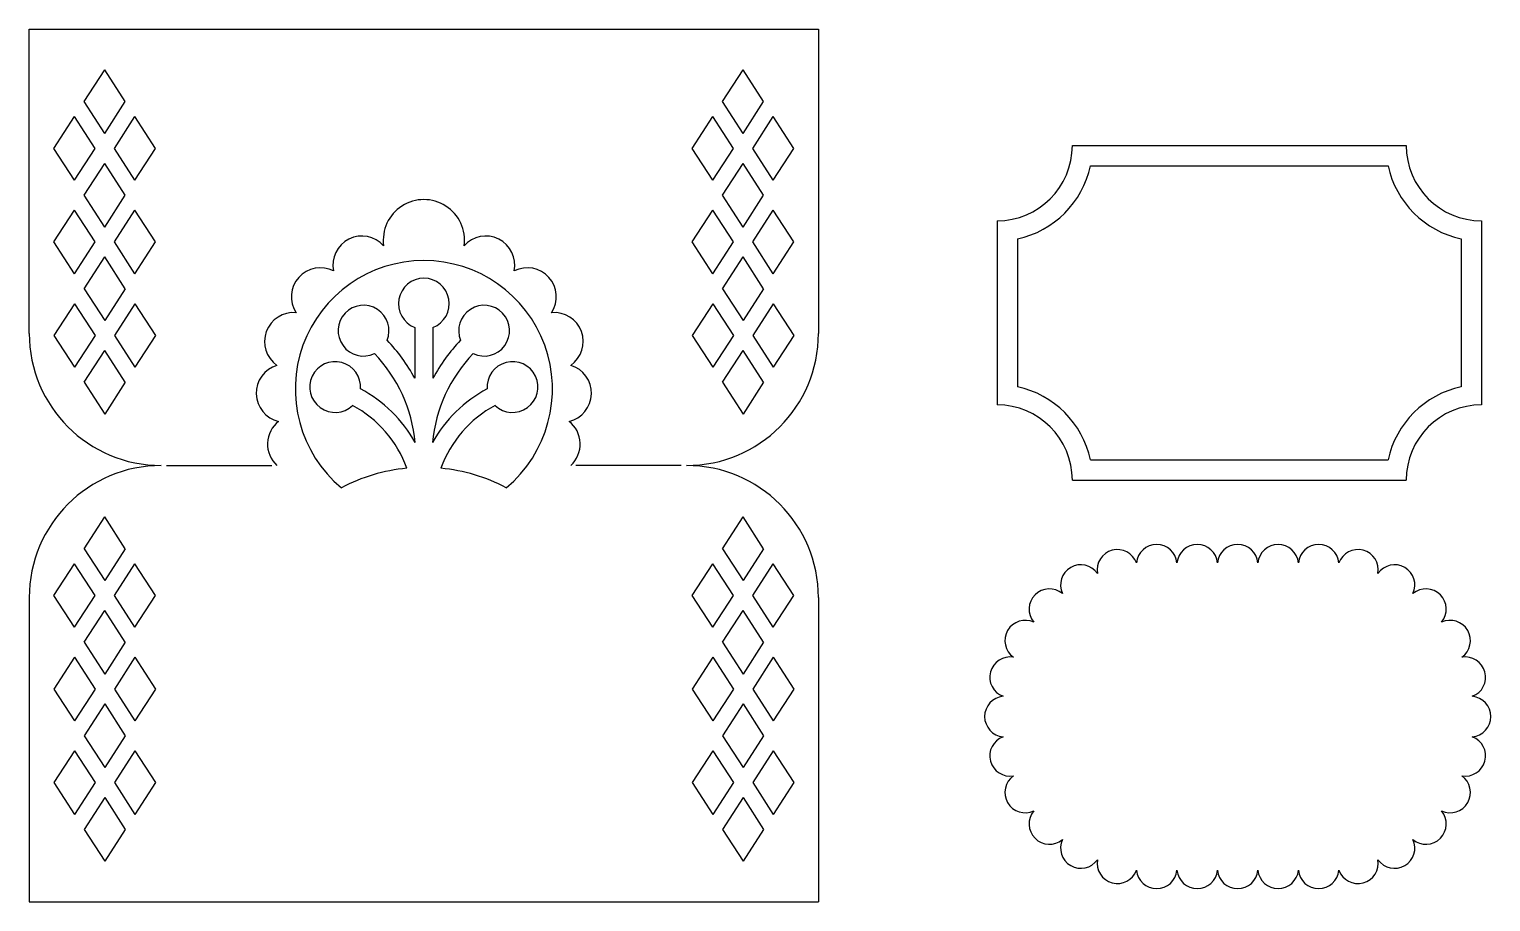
# Model space of a CAD drawing. Extents: x 359 to 503, y -227 to -141.
import ezdxf

# ---------------------------------------------------------------- set-up
doc = ezdxf.new("R2010")
doc.units = 0
doc.layers.get('0').update_dxf_attribs({"linetype": 'CONTINUOUS'})

msp = doc.modelspace()

# ---------------------------------------------------------------- linework, layer by layer
for p, q in [((359.24533, -141.332196), (436.92507, -141.33219)), ((359.245334, -171.278259), (359.245334, -141.332196)), ((436.92507, -141.33219), (436.925074, -171.278259)), ((364.647793, -148.46298), (366.672237, -145.332195)), ((368.696685, -148.462978), (366.672237, -145.332195)), ((427.473722, -148.46298), (429.49817, -145.332198)), ((431.522614, -148.462983), (429.49817, -145.332198)), ((366.672241, -151.593763), (364.647793, -148.46298)), ((366.672241, -151.593763), (368.696685, -148.462978)), ((429.498165, -151.593766), (427.473722, -148.46298)), ((429.498165, -151.593766), (431.522614, -148.462983)), ((361.67067, -153.067076), (363.695114, -149.936291)), ((365.719562, -153.067074), (363.695114, -149.936291)), ((367.624922, -153.067072), (369.649366, -149.936287)), ((371.673814, -153.06707), (369.649366, -149.936287)), ((424.496592, -153.067072), (426.52104, -149.936289)), ((428.545484, -153.067075), (426.52104, -149.936289)), ((430.450845, -153.067076), (432.475293, -149.936294)), ((434.499737, -153.067079), (432.475293, -149.936294)), ((363.695118, -156.197859), (361.67067, -153.067076)), ((363.695118, -156.197859), (365.719562, -153.067074)), ((369.64937, -156.197855), (367.624922, -153.067072)), ((369.64937, -156.197855), (371.673814, -153.06707)), ((426.521036, -156.197858), (424.496592, -153.067072)), ((426.521036, -156.197858), (428.545484, -153.067075)), ((432.475288, -156.197862), (430.450845, -153.067076)), ((432.475288, -156.197862), (434.499737, -153.067079)), ((461.91499, -152.776733), (494.771421, -152.776733)), ((364.647799, -157.671169), (366.672243, -154.540383)), ((368.696691, -157.671166), (366.672243, -154.540383)), ((427.473715, -157.671168), (429.498163, -154.540386)), ((431.522607, -157.671171), (429.498163, -154.540386)), ((463.700032, -154.776733), (492.986378, -154.776733)), ((366.672247, -160.801951), (364.647799, -157.671169)), ((366.672247, -160.801951), (368.696691, -157.671166)), ((429.498159, -160.801954), (427.473715, -157.671168)), ((429.498159, -160.801954), (431.522607, -157.671171)), ((361.670676, -162.275265), (363.69512, -159.144479)), ((365.719568, -162.275262), (363.69512, -159.144479)), ((367.624928, -162.275261), (369.649372, -159.144475)), ((371.67382, -162.275258), (369.649372, -159.144475)), ((424.496585, -162.27526), (426.521034, -159.144478)), ((428.545477, -162.275263), (426.521034, -159.144478)), ((430.450838, -162.275265), (432.475286, -159.144482)), ((434.49973, -162.275268), (432.475286, -159.144482)), ((454.503335, -160.188387), (454.503335, -178.311143)), ((502.183076, -160.188387), (502.183076, -178.311143)), ((363.695124, -165.406047), (361.670676, -162.275265)), ((363.695124, -165.406047), (365.719568, -162.275262)), ((369.649376, -165.406043), (367.624928, -162.275261)), ((369.649376, -165.406043), (371.67382, -162.275258)), ((426.521029, -165.406046), (424.496585, -162.27526)), ((426.521029, -165.406046), (428.545477, -162.275263)), ((432.475282, -165.40605), (430.450838, -162.275265)), ((432.475282, -165.40605), (434.49973, -162.275268)), ((456.503335, -161.97343), (456.503335, -176.5261)), ((500.183076, -161.97343), (500.183076, -176.5261)), ((364.647805, -166.879357), (366.672249, -163.748571)), ((368.696697, -166.879354), (366.672249, -163.748571)), ((427.473708, -166.879357), (429.498156, -163.748574)), ((431.5226, -166.87936), (429.498156, -163.748574)), ((364.647805, -166.879357), (366.672253, -170.01014)), ((368.696697, -166.879354), (366.672253, -170.01014)), ((427.473708, -166.879357), (429.498152, -170.010142)), ((431.5226, -166.87936), (429.498152, -170.010142)), ((363.695126, -168.352668), (361.670682, -171.483453)), ((363.695126, -168.352668), (365.719574, -171.48345)), ((369.649378, -168.352664), (367.624935, -171.483449)), ((369.649378, -168.352664), (371.673826, -171.483446)), ((426.521027, -168.352666), (424.496578, -171.483449)), ((426.521027, -168.352666), (428.54547, -171.483452)), ((432.475279, -168.352671), (430.450831, -171.483453)), ((432.475279, -168.352671), (434.499723, -171.483456)), ((397.185209, -170.67963), (397.185212, -175.684277)), ((398.985209, -170.679629), (398.985212, -175.684275)), ((361.670682, -171.483453), (363.69513, -174.614236)), ((365.719574, -171.48345), (363.69513, -174.614236)), ((367.624935, -171.483449), (369.649383, -174.614232)), ((371.673826, -171.483446), (369.649383, -174.614232)), ((424.496578, -171.483449), (426.521022, -174.614234)), ((428.54547, -171.483452), (426.521022, -174.614234)), ((430.450831, -171.483453), (432.475275, -174.614239)), ((434.499723, -171.483456), (432.475275, -174.614239)), ((364.647811, -176.087545), (366.672255, -172.95676)), ((368.696703, -176.087542), (366.672255, -172.95676)), ((427.473701, -176.087545), (429.49815, -172.956762)), ((431.522593, -176.087548), (429.49815, -172.956762)), ((364.647811, -176.087545), (366.672259, -179.218328)), ((368.696703, -176.087542), (366.672259, -179.218328)), ((427.473701, -176.087545), (429.498145, -179.21833)), ((431.522593, -176.087548), (429.498145, -179.21833)), ((463.700032, -183.722797), (492.986378, -183.722797)), ((372.745334, -184.278259), (383.122845, -184.278259)), ((423.42507, -184.278257), (413.047558, -184.278258)), ((461.91499, -185.722797), (494.771421, -185.722797)), ((364.647811, -192.468973), (366.672259, -189.338191)), ((368.696703, -192.468976), (366.672259, -189.338191)), ((427.473701, -192.468974), (429.498145, -189.338188)), ((431.522593, -192.46897), (429.498145, -189.338188)), ((364.647811, -192.468973), (366.672255, -195.599759)), ((368.696703, -192.468976), (366.672255, -195.599759)), ((427.473701, -192.468974), (429.49815, -195.599756)), ((431.522593, -192.46897), (429.49815, -195.599756)), ((361.670682, -197.073065), (363.69513, -193.942283)), ((365.719574, -197.073068), (363.69513, -193.942283)), ((367.624935, -197.073069), (369.649383, -193.942287)), ((371.673826, -197.073072), (369.649383, -193.942287)), ((424.496578, -197.07307), (426.521022, -193.942284)), ((428.54547, -197.073067), (426.521022, -193.942284)), ((430.450831, -197.073065), (432.475275, -193.94228)), ((434.499723, -197.073062), (432.475275, -193.94228)), ((359.245334, -197.278259), (359.245334, -227.224324)), ((363.695126, -200.203851), (361.670682, -197.073065)), ((363.695126, -200.203851), (365.719574, -197.073068)), ((369.649378, -200.203855), (367.624935, -197.073069)), ((369.649378, -200.203855), (371.673826, -197.073072)), ((426.521027, -200.203852), (424.496578, -197.07307)), ((426.521027, -200.203852), (428.54547, -197.073067)), ((432.475279, -200.203848), (430.450831, -197.073065)), ((432.475279, -200.203848), (434.499723, -197.073062)), ((436.925074, -197.278259), (436.925074, -227.224324)), ((364.647805, -201.677162), (366.672253, -198.546379)), ((368.696697, -201.677164), (366.672253, -198.546379)), ((427.473708, -201.677162), (429.498152, -198.546376)), ((431.5226, -201.677159), (429.498152, -198.546376)), ((364.647805, -201.677162), (366.672249, -204.807947)), ((368.696697, -201.677164), (366.672249, -204.807947)), ((427.473708, -201.677162), (429.498156, -204.807944)), ((431.5226, -201.677159), (429.498156, -204.807944)), ((363.695124, -203.150471), (361.670676, -206.281254)), ((363.695124, -203.150471), (365.719568, -206.281256)), ((369.649376, -203.150475), (367.624928, -206.281258)), ((369.649376, -203.150475), (371.67382, -206.28126)), ((426.521029, -203.150473), (424.496585, -206.281258)), ((426.521029, -203.150473), (428.545477, -206.281255)), ((432.475282, -203.150468), (430.450838, -206.281254)), ((432.475282, -203.150468), (434.49973, -206.281251)), ((361.670676, -206.281254), (363.69512, -209.412039)), ((365.719568, -206.281256), (363.69512, -209.412039)), ((367.624928, -206.281258), (369.649372, -209.412043)), ((371.67382, -206.28126), (369.649372, -209.412043)), ((424.496585, -206.281258), (426.521034, -209.412041)), ((428.545477, -206.281255), (426.521034, -209.412041)), ((430.450838, -206.281254), (432.475286, -209.412036)), ((434.49973, -206.281251), (432.475286, -209.412036)), ((366.672247, -207.754567), (364.647799, -210.88535)), ((366.672247, -207.754567), (368.696691, -210.885353)), ((429.498159, -207.754565), (427.473715, -210.88535)), ((429.498159, -207.754565), (431.522607, -210.885347)), ((364.647799, -210.88535), (366.672243, -214.016135)), ((368.696691, -210.885353), (366.672243, -214.016135)), ((427.473715, -210.88535), (429.498163, -214.016133)), ((431.522607, -210.885347), (429.498163, -214.016133)), ((363.695118, -212.358659), (361.67067, -215.489442)), ((363.695118, -212.358659), (365.719562, -215.489445)), ((369.64937, -212.358663), (367.624922, -215.489446)), ((369.64937, -212.358663), (371.673814, -215.489449)), ((426.521036, -212.358661), (424.496592, -215.489446)), ((426.521036, -212.358661), (428.545484, -215.489443)), ((432.475288, -212.358656), (430.450845, -215.489442)), ((432.475288, -212.358656), (434.499737, -215.489439)), ((361.67067, -215.489442), (363.695114, -218.620227)), ((365.719562, -215.489445), (363.695114, -218.620227)), ((367.624922, -215.489446), (369.649366, -218.620231)), ((371.673814, -215.489449), (369.649366, -218.620231)), ((424.496592, -215.489446), (426.52104, -218.620229)), ((428.545484, -215.489443), (426.52104, -218.620229)), ((430.450845, -215.489442), (432.475293, -218.620225)), ((434.499737, -215.489439), (432.475293, -218.620225)), ((366.672241, -216.962756), (364.647793, -220.093538)), ((366.672241, -216.962756), (368.696685, -220.093541)), ((429.498165, -216.962753), (427.473722, -220.093538)), ((429.498165, -216.962753), (431.522614, -220.093535)), ((364.647793, -220.093538), (366.672237, -223.224324)), ((368.696685, -220.093541), (366.672237, -223.224324)), ((427.473722, -220.093538), (429.49817, -223.224321)), ((431.522614, -220.093535), (429.49817, -223.224321)), ((359.245334, -227.224324), (436.925074, -227.224324))]:
    msp.add_line(p, q)
for centre, radius, start, end in [((454.503335, -152.776733), 7.411654, 270, 0), ((502.183076, -152.776733), 7.411654, 180, 270), ((454.503335, -152.776733), 9.411654, 282.269045, 347.730955), ((502.183076, -152.776733), 9.411654, 192.269045, 257.730955), ((398.085203, -162.103263), 4, 352.156225, 187.843851), ((391.987121, -164.54057), 2.852689, 41.53121, 191.74557), ((404.18329, -164.540562), 2.852689, 348.254505, 138.468866), ((387.899825, -167.663431), 2.852689, 63.017032, 213.458405), ((398.085213, -176.758161), 12.654898, 309.878392, 230.121684), ((408.270589, -167.663417), 2.852689, 326.541671, 116.983044), ((398.085208, -168.347248), 2.5, 291.100234, 248.899842), ((385.257841, -172.076839), 2.852689, 84.729866, 235.17124), ((392.151606, -171.00748), 2.5, 337.718219, 295.491823), ((404.018812, -171.007472), 2.5, 244.508253, 202.281857), ((410.912579, -172.076822), 2.852689, 304.828836, 95.27021), ((372.245334, -171.278259), 13, 180, 270), ((382.775001, -183.337096), 16.316244, 27.971396, 44.235647), ((413.395434, -183.337076), 16.316244, 135.764429, 152.02868), ((423.925074, -171.278259), 13, 270, 0), ((389.356062, -176.554668), 2.5, 355.717923, 313.464659), ((382.775001, -183.337096), 14.516244, 5.189701, 43.940601), ((413.395434, -183.337076), 14.516244, 136.059475, 174.810374), ((406.814364, -176.554657), 2.5, 226.535417, 184.282153), ((384.436069, -177.154529), 2.852689, 106.442701, 256.884074), ((411.734358, -177.154511), 2.852689, 283.116002, 73.557375), ((385.594857, -188.497484), 13.316244, 29.086571, 61.987193), ((410.575585, -188.497467), 13.316244, 118.012883, 150.913505), ((454.503335, -185.722797), 9.411654, 12.269045, 77.730955), ((502.183076, -185.722797), 9.411654, 102.269045, 167.730955), ((385.594857, -188.497484), 11.516244, 20.059801, 61.57982), ((410.575585, -188.497467), 11.516244, 118.420256, 159.940275), ((454.503335, -185.722797), 7.411654, 0, 90), ((502.183076, -185.722797), 7.411654, 90, 180), ((385.551117, -182.175974), 2.852689, 128.155535, 227.472127), ((410.619316, -182.175957), 2.852689, 312.52738, 51.84454), ((372.245334, -197.278259), 13, 90, 180), ((398.08523, -201.905125), 17.438137, 95.504583, 117.729106), ((398.08523, -201.905125), 17.438137, 62.27097, 84.495493), ((423.925074, -197.278259), 13, 360, 90), ((466.35131, -194.556233), 2, 20.279006, 189.720994), ((470.218859, -194.04706), 2, 5.279006, 174.720994), ((474.201893, -194.04706), 2, 5.279006, 174.720994), ((478.184927, -194.04706), 2, 5.279006, 174.720994), ((482.167961, -194.04706), 2, 5.279006, 174.720994), ((486.150995, -194.04706), 2, 5.279006, 174.720994), ((490.018544, -194.556233), 2, 350.279006, 159.720994), ((462.747328, -196.049051), 2, 35.279006, 204.720994), ((493.622526, -196.049051), 2, 335.279006, 144.720994), ((459.652519, -198.423782), 2, 50.279006, 219.720994), ((496.717335, -198.423782), 2, 320.279006, 129.720994), ((457.277788, -201.518591), 2, 65.279006, 234.720994), ((499.092066, -201.518591), 2, 305.279006, 114.720994), ((455.78497, -205.122573), 2, 80.279006, 249.720994), ((500.584884, -205.122573), 2, 290.279006, 99.720994), ((455.275798, -208.990122), 2, 95.279006, 264.720994), ((501.094057, -208.990122), 2, 275.279006, 84.720994), ((455.78497, -212.857671), 2, 110.279006, 279.720994), ((500.584884, -212.857671), 2, 260.279006, 69.720994), ((457.277788, -216.461653), 2, 125.279006, 294.720994), ((499.092066, -216.461653), 2, 245.279006, 54.720994), ((459.652519, -219.556462), 2, 140.279006, 309.720994), ((496.717335, -219.556462), 2, 230.279006, 39.720994), ((462.747328, -221.931193), 2, 155.279006, 324.720994), ((493.622526, -221.931193), 2, 215.279006, 24.720994), ((466.35131, -223.424011), 2, 170.279006, 339.720994), ((470.218859, -223.933184), 2, 185.279006, 354.720994), ((474.201893, -223.933184), 2, 185.279006, 354.720994), ((478.184927, -223.933184), 2, 185.279006, 354.720994), ((482.167961, -223.933184), 2, 185.279006, 354.720994), ((486.150995, -223.933184), 2, 185.279006, 354.720994), ((490.018544, -223.424011), 2, 200.279006, 9.720994)]:
    msp.add_arc(centre, radius, start, end)

doc.saveas('drawing.dxf')
